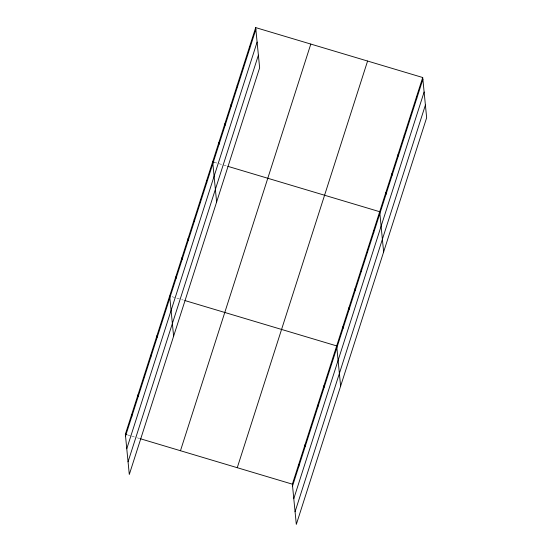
<?xml version="1.0" encoding="UTF-8"?>
<svg xmlns="http://www.w3.org/2000/svg" width="552" height="552" viewBox="0 0 552 552"><rect width="100%" height="100%" fill="white"/><g stroke="black" fill="none" stroke-linecap="round" stroke-linejoin="round"><path stroke-width="0.41" stroke-dasharray="2.76 2.07" d="M214.273 162.274L227.058 166.097M172.065 296.707L176.06 297.901M176.854 298.142L180.849 299.336M181.649 299.577L183.25 300.053M127.753 434.969L130.948 435.928M131.749 436.163L136.537 437.598M137.338 437.839L139.732 438.55"/><path stroke-width="0.83" d="M255.686 27.6L259.633 67.827L129.299 474.485L125.352 434.258L255.686 27.6L422.701 77.515L426.648 117.742L296.314 524.4L292.367 484.173L422.701 77.515M125.532 436.066L255.866 29.408M126.774 448.741L257.108 42.09M128.057 461.803L258.391 55.152M180.469 450.729L310.804 44.07M237.256 467.703L367.584 61.044M292.546 485.988L422.88 79.329M293.788 498.663L424.122 92.005M295.072 511.725L425.399 105.066M214.273 162.274L212.679 161.798L216.619 202.025M227.852 166.331L379.693 211.713L383.633 251.94M184.844 300.529L336.679 345.911L340.625 386.138M125.352 434.258L126.953 434.734M140.532 438.792L292.367 484.173M416.553 96.69L416.732 98.497M410.412 115.858L410.591 117.673M404.271 135.033L404.443 136.841M398.123 154.201L398.302 156.009M391.982 173.369L392.155 175.184M385.834 192.544L386.014 194.352M373.545 230.888L373.725 232.696M367.404 250.056L367.584 251.864M361.256 269.224L361.436 271.039M355.115 288.399L355.295 290.207M348.967 307.567L349.147 309.382M342.827 326.743L343.006 328.55M330.351 365.666L330.531 367.473M324.024 385.413L324.197 387.228M317.69 405.168L317.869 406.976M311.362 424.916L311.535 426.731M305.028 444.671L305.208 446.478M298.701 464.425L298.88 466.233M249.545 46.768L249.718 48.583M243.397 65.943L243.577 67.751M237.256 85.111L237.429 86.926M231.109 104.287L231.288 106.094M224.968 123.455L225.14 125.263M218.82 142.623L218.999 144.438M206.531 180.966L206.71 182.781M200.39 200.141L200.569 201.949M194.242 219.31L194.421 221.117M188.101 238.478L188.28 240.292M181.953 257.653L182.132 259.461M175.812 276.821L175.991 278.636M169.671 295.996L173.611 336.216M163.337 315.744L163.516 317.559M157.01 335.499L157.182 337.306M150.675 355.246L150.855 357.061M144.348 375.001L144.52 376.809M138.014 394.749L138.193 396.564M131.686 414.504L131.866 416.318"/></g></svg>
